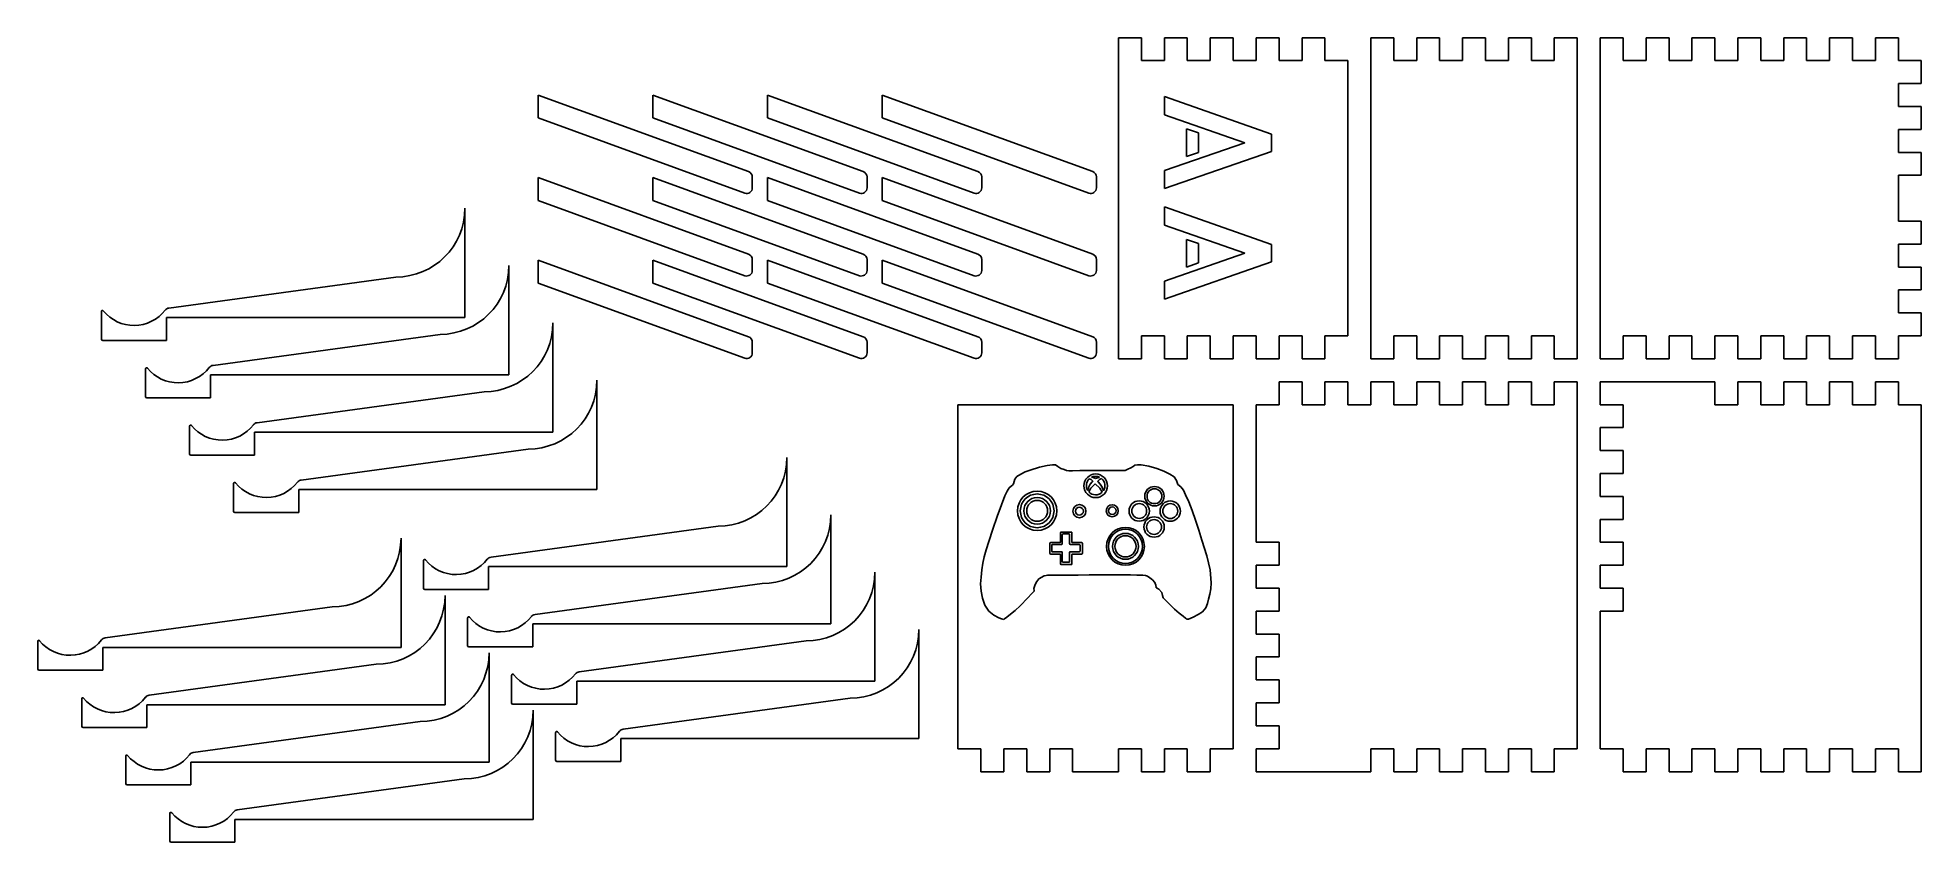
# Model space of a CAD drawing. Extents: x -45.1 to -4, y -5.8 to 11.7.
import ezdxf

# ---------------------------------------------------------------- set-up
doc = ezdxf.new("R2010")
doc.units = 0
doc.header["$MEASUREMENT"] = 0
doc.layers.add('VISIBLE', color=7, linetype='CONTINUOUS')

msp = doc.modelspace()

# ---------------------------------------------------------------- linework, layer by layer
at = {"layer": 'VISIBLE'}
for p, q in [((-21.5, 11.75), (-21.5, 4.75)), ((-21, 11.75), (-21.5, 11.75)), ((-21, 11.25), (-21, 11.75)), ((-20.5, 11.75), (-20.5, 11.25)), ((-20, 11.75), (-20.5, 11.75)), ((-20, 11.25), (-20, 11.75)), ((-19.5, 11.75), (-19.5, 11.25)), ((-19, 11.75), (-19.5, 11.75)), ((-19, 11.25), (-19, 11.75)), ((-18.5, 11.75), (-18.5, 11.25)), ((-18, 11.75), (-18.5, 11.75)), ((-18, 11.25), (-18, 11.75)), ((-17.5, 11.75), (-17.5, 11.25)), ((-17, 11.75), (-17.5, 11.75)), ((-17, 11.25), (-17, 11.75)), ((-16, 11.75), (-16, 4.75)), ((-16, 11.75), (-15.5, 11.75)), ((-15.5, 11.25), (-15.5, 11.75)), ((-15, 11.75), (-14.5, 11.75)), ((-15, 11.25), (-15, 11.75)), ((-14.5, 11.25), (-14.5, 11.75)), ((-14, 11.75), (-13.5, 11.75)), ((-14, 11.25), (-14, 11.75)), ((-13.5, 11.25), (-13.5, 11.75)), ((-13, 11.75), (-12.5, 11.75)), ((-13, 11.25), (-13, 11.75)), ((-12.5, 11.25), (-12.5, 11.75)), ((-12, 11.75), (-11.5, 11.75)), ((-12, 11.25), (-12, 11.75)), ((-11.5, 11.75), (-11.5, 4.75)), ((-11, 11.75), (-10.5, 11.75)), ((-11, 11.75), (-11, 4.75)), ((-10.5, 11.75), (-10.5, 11.25)), ((-10, 11.25), (-10, 11.75)), ((-10, 11.75), (-9.5, 11.75)), ((-9.5, 11.75), (-9.5, 11.25)), ((-9, 11.25), (-9, 11.75)), ((-9, 11.75), (-8.5, 11.75)), ((-8.5, 11.75), (-8.5, 11.25)), ((-8, 11.25), (-8, 11.75)), ((-8, 11.75), (-7.5, 11.75)), ((-7.5, 11.75), (-7.5, 11.25)), ((-7, 11.75), (-6.5, 11.75)), ((-7, 11.25), (-7, 11.75)), ((-6.5, 11.75), (-6.5, 11.25)), ((-6, 11.25), (-6, 11.75)), ((-6, 11.75), (-5.5, 11.75)), ((-5.5, 11.75), (-5.5, 11.25)), ((-5, 11.25), (-5, 11.75)), ((-5, 11.75), (-4.5, 11.75)), ((-4.5, 11.75), (-4.5, 11.25)), ((-20.5, 11.25), (-21, 11.25)), ((-19.5, 11.25), (-20, 11.25)), ((-18.5, 11.25), (-19, 11.25)), ((-17.5, 11.25), (-18, 11.25)), ((-16.5, 11.25), (-17, 11.25)), ((-16.5, 11.25), (-16.5, 5.25)), ((-15.5, 11.25), (-15, 11.25)), ((-14.5, 11.25), (-14, 11.25)), ((-13.5, 11.25), (-13, 11.25)), ((-12.5, 11.25), (-12, 11.25)), ((-10.5, 11.25), (-10, 11.25)), ((-9.5, 11.25), (-9, 11.25)), ((-8.5, 11.25), (-8, 11.25)), ((-7.5, 11.25), (-7, 11.25)), ((-6.5, 11.25), (-6, 11.25)), ((-5.5, 11.25), (-5, 11.25)), ((-4.5, 11.25), (-4, 11.25)), ((-4, 11.25), (-4, 10.75)), ((-4, 10.75), (-4.5, 10.75)), ((-4.5, 10.75), (-4.5, 10.25)), ((-34.15, 10.5), (-34.15, 10)), ((-34.15, 10.5), (-29.563, 8.83)), ((-31.65, 10.5), (-31.65, 10)), ((-31.65, 10.5), (-27.063, 8.83)), ((-29.15, 10.5), (-29.15, 10)), ((-29.15, 10.5), (-24.563, 8.83)), ((-26.65, 10.5), (-26.65, 10)), ((-26.65, 10.5), (-22.063, 8.83)), ((-20.5, 10.468), (-18.164, 9.649)), ((-20.5, 10.071), (-20.5, 10.468)), ((-34.15, 10), (-29.647, 8.361)), ((-31.65, 10), (-27.147, 8.361)), ((-29.15, 10), (-24.647, 8.361)), ((-26.65, 10), (-22.147, 8.361)), ((-18.748, 9.459), (-20.5, 10.071)), ((-4.5, 10.25), (-4, 10.25)), ((-4, 10.25), (-4, 9.75)), ((-20.5, 8.852), (-18.748, 9.459)), ((-20.015, 9.763), (-19.757, 9.674)), ((-20.015, 9.157), (-20.015, 9.763)), ((-19.757, 9.674), (-19.757, 9.249)), ((-18.164, 9.649), (-18.164, 9.271)), ((-4, 9.75), (-4.5, 9.75)), ((-4.5, 9.75), (-4.5, 9.25)), ((-18.164, 9.271), (-20.5, 8.459)), ((-19.757, 9.249), (-20.015, 9.157)), ((-4.5, 9.25), (-4, 9.25)), ((-4, 9.25), (-4, 8.75)), ((-34.15, 8.7), (-34.15, 8.2)), ((-34.15, 8.7), (-29.563, 7.03)), ((-31.65, 8.7), (-31.65, 8.2)), ((-31.65, 8.7), (-27.063, 7.03)), ((-29.482, 8.715), (-29.482, 8.477)), ((-29.15, 8.7), (-29.15, 8.2)), ((-29.15, 8.7), (-24.563, 7.03)), ((-26.982, 8.715), (-26.982, 8.477)), ((-26.65, 8.7), (-26.65, 8.2)), ((-26.65, 8.7), (-22.063, 7.03)), ((-24.482, 8.715), (-24.482, 8.477)), ((-21.982, 8.715), (-21.982, 8.477)), ((-20.5, 8.459), (-20.5, 8.852)), ((-4, 8.75), (-4.5, 8.75)), ((-4.5, 7.75), (-4.5, 8.75)), ((-35.75, 6.532), (-35.75, 8.032)), ((-34.15, 8.2), (-29.647, 6.561)), ((-31.65, 8.2), (-27.147, 6.561)), ((-29.15, 8.2), (-24.647, 6.561)), ((-26.65, 8.2), (-22.147, 6.561)), ((-20.5, 8.059), (-18.164, 7.24)), ((-20.5, 7.662), (-20.5, 8.059)), ((-18.748, 7.049), (-20.5, 7.662)), ((-4, 7.75), (-4.5, 7.75)), ((-4, 7.25), (-4, 7.75)), ((-35.75, 5.65), (-35.75, 7.15)), ((-20.5, 6.443), (-18.748, 7.049)), ((-20.015, 7.354), (-19.757, 7.265)), ((-20.015, 6.748), (-20.015, 7.354)), ((-19.757, 7.265), (-19.757, 6.84)), ((-18.164, 7.24), (-18.164, 6.862)), ((-4.5, 7.25), (-4, 7.25)), ((-4.5, 6.75), (-4.5, 7.25)), ((-34.79, 5.282), (-34.79, 6.782)), ((-34.15, 6.9), (-29.563, 5.23)), ((-34.15, 6.9), (-34.15, 6.4)), ((-31.65, 6.9), (-31.65, 6.4)), ((-31.65, 6.9), (-27.063, 5.23)), ((-29.482, 6.915), (-29.482, 6.677)), ((-29.15, 6.9), (-29.15, 6.4)), ((-29.15, 6.9), (-24.563, 5.23)), ((-26.982, 6.915), (-26.982, 6.677)), ((-26.65, 6.9), (-26.65, 6.4)), ((-26.65, 6.9), (-22.063, 5.23)), ((-24.482, 6.915), (-24.482, 6.677)), ((-21.982, 6.915), (-21.982, 6.677)), ((-18.164, 6.862), (-20.5, 6.05)), ((-19.757, 6.84), (-20.015, 6.748)), ((-4, 6.75), (-4.5, 6.75)), ((-4, 6.25), (-4, 6.75)), ((-37.25, 6.532), (-42.198, 5.857)), ((-34.15, 6.4), (-29.647, 4.761)), ((-31.65, 6.4), (-27.147, 4.761)), ((-29.15, 6.4), (-24.647, 4.761)), ((-26.65, 6.4), (-22.147, 4.761)), ((-20.5, 6.05), (-20.5, 6.443)), ((-4.5, 5.75), (-4.5, 6.25)), ((-4.5, 6.25), (-4, 6.25)), ((-43.67, 5.781), (-43.67, 5.18)), ((-34.79, 4.4), (-34.79, 5.9)), ((-4, 5.75), (-4.5, 5.75)), ((-4, 5.25), (-4, 5.75)), ((-42.25, 5.15), (-42.25, 5.65)), ((-42.25, 5.65), (-37.25, 5.65)), ((-42.25, 5.15), (-42.25, 5.65)), ((-42.25, 5.65), (-42.25, 5.15)), ((-37.25, 5.65), (-35.75, 5.65)), ((-33.83, 4.032), (-33.83, 5.532)), ((-43.64, 5.15), (-42.25, 5.15)), ((-36.29, 5.282), (-41.238, 4.607)), ((-29.482, 5.115), (-29.482, 4.877)), ((-26.982, 5.115), (-26.982, 4.877)), ((-24.482, 5.115), (-24.482, 4.877)), ((-21.982, 5.115), (-21.982, 4.877)), ((-20.5, 5.25), (-21, 5.25)), ((-21, 5.25), (-21, 4.75)), ((-20.5, 4.75), (-20.5, 5.25)), ((-19.5, 5.25), (-20, 5.25)), ((-20, 5.25), (-20, 4.75)), ((-19.5, 4.75), (-19.5, 5.25)), ((-19, 5.25), (-19, 4.75)), ((-18.5, 5.25), (-19, 5.25)), ((-18.5, 4.75), (-18.5, 5.25)), ((-17.5, 5.25), (-18, 5.25)), ((-18, 5.25), (-18, 4.75)), ((-17.5, 4.75), (-17.5, 5.25)), ((-16.5, 5.25), (-17, 5.25)), ((-17, 5.25), (-17, 4.75)), ((-15.5, 5.25), (-15.5, 4.75)), ((-15.5, 5.25), (-15, 5.25)), ((-15, 5.25), (-15, 4.75)), ((-14.5, 5.25), (-14.5, 4.75)), ((-14.5, 5.25), (-14, 5.25)), ((-14, 5.25), (-14, 4.75)), ((-13.5, 5.25), (-13.5, 4.75)), ((-13.5, 5.25), (-13, 5.25)), ((-13, 5.25), (-13, 4.75)), ((-12.5, 5.25), (-12.5, 4.75)), ((-12.5, 5.25), (-12, 5.25)), ((-12, 5.25), (-12, 4.75)), ((-10.5, 5.25), (-10, 5.25)), ((-10.5, 4.75), (-10.5, 5.25)), ((-10, 5.25), (-10, 4.75)), ((-9.5, 5.25), (-9, 5.25)), ((-9.5, 4.75), (-9.5, 5.25)), ((-9, 5.25), (-9, 4.75)), ((-8.5, 5.25), (-8, 5.25)), ((-8.5, 4.75), (-8.5, 5.25)), ((-8, 5.25), (-8, 4.75)), ((-7.5, 5.25), (-7, 5.25)), ((-7.5, 4.75), (-7.5, 5.25)), ((-7, 5.25), (-7, 4.75)), ((-6.5, 4.75), (-6.5, 5.25)), ((-6.5, 5.25), (-6, 5.25)), ((-6, 5.25), (-6, 4.75)), ((-5.5, 4.75), (-5.5, 5.25)), ((-5.5, 5.25), (-5, 5.25)), ((-5, 5.25), (-5, 4.75)), ((-4.5, 4.75), (-4.5, 5.25)), ((-4.5, 5.25), (-4, 5.25)), ((-42.71, 4.531), (-42.71, 3.93)), ((-33.83, 3.15), (-33.83, 4.65)), ((-21, 4.75), (-21.5, 4.75)), ((-20, 4.75), (-20.5, 4.75)), ((-19, 4.75), (-19.5, 4.75)), ((-18, 4.75), (-18.5, 4.75)), ((-17, 4.75), (-17.5, 4.75)), ((-16, 4.75), (-15.5, 4.75)), ((-15, 4.75), (-14.5, 4.75)), ((-14, 4.75), (-13.5, 4.75)), ((-13, 4.75), (-12.5, 4.75)), ((-12, 4.75), (-11.5, 4.75)), ((-11, 4.75), (-10.5, 4.75)), ((-10, 4.75), (-9.5, 4.75)), ((-9, 4.75), (-8.5, 4.75)), ((-8, 4.75), (-7.5, 4.75)), ((-7, 4.75), (-6.5, 4.75)), ((-6, 4.75), (-5.5, 4.75)), ((-5, 4.75), (-4.5, 4.75)), ((-41.29, 4.4), (-41.29, 3.9)), ((-41.29, 4.4), (-36.29, 4.4)), ((-41.29, 3.9), (-41.29, 4.4)), ((-41.29, 3.9), (-41.29, 4.4)), ((-36.29, 4.4), (-34.79, 4.4)), ((-32.87, 2.782), (-32.87, 4.282)), ((-18, 3.75), (-18, 4.25)), ((-18, 4.25), (-17.5, 4.25)), ((-17.5, 4.25), (-17.5, 3.75)), ((-17, 4.25), (-16.5, 4.25)), ((-17, 3.75), (-17, 4.25)), ((-16.5, 4.25), (-16.5, 3.75)), ((-16, 4.25), (-15.5, 4.25)), ((-16, 3.75), (-16, 4.25)), ((-15.5, 4.25), (-15.5, 3.75)), ((-15, 3.75), (-15, 4.25)), ((-15, 4.25), (-14.5, 4.25)), ((-14.5, 4.25), (-14.5, 3.75)), ((-14, 3.75), (-14, 4.25)), ((-14, 4.25), (-13.5, 4.25)), ((-13.5, 4.25), (-13.5, 3.75)), ((-13, 3.75), (-13, 4.25)), ((-13, 4.25), (-12.5, 4.25)), ((-12.5, 4.25), (-12.5, 3.75)), ((-12, 4.25), (-11.5, 4.25)), ((-12, 3.75), (-12, 4.25)), ((-11.5, -3.75), (-11.5, 4.25)), ((-11, 4.25), (-11, 3.75)), ((-8.5, 4.25), (-11, 4.25)), ((-8.5, 4.25), (-8.5, 3.75)), ((-8, 4.25), (-8, 3.75)), ((-7.5, 4.25), (-8, 4.25)), ((-7.5, 4.25), (-7.5, 3.75)), ((-7, 4.25), (-7, 3.75)), ((-6.5, 4.25), (-7, 4.25)), ((-6.5, 4.25), (-6.5, 3.75)), ((-6, 4.25), (-6, 3.75)), ((-5.5, 4.25), (-6, 4.25)), ((-5.5, 4.25), (-5.5, 3.75)), ((-4.5, 4.25), (-5, 4.25)), ((-5, 4.25), (-5, 3.75)), ((-4.5, 4.25), (-4.5, 3.75)), ((-42.68, 3.9), (-41.29, 3.9)), ((-35.33, 4.032), (-40.278, 3.357)), ((-25, 3.75), (-19, 3.75)), ((-25, -3.75), (-25, 3.75)), ((-19, -3.75), (-19, 3.75)), ((-18.5, 3.75), (-18.5, 0.75)), ((-18.5, 3.75), (-18, 3.75)), ((-17.5, 3.75), (-17, 3.75)), ((-16.5, 3.75), (-16, 3.75)), ((-15.5, 3.75), (-15, 3.75)), ((-14.5, 3.75), (-14, 3.75)), ((-13.5, 3.75), (-13, 3.75)), ((-12.5, 3.75), (-12, 3.75)), ((-11, 3.75), (-10.5, 3.75)), ((-10.5, 3.75), (-10.5, 3.25)), ((-8.5, 3.75), (-8, 3.75)), ((-7.5, 3.75), (-7, 3.75)), ((-6.5, 3.75), (-6, 3.75)), ((-5.5, 3.75), (-5, 3.75)), ((-4.5, 3.75), (-4, 3.75)), ((-4, 3.75), (-4, -4.25)), ((-32.87, 1.9), (-32.87, 3.4)), ((-41.75, 3.281), (-41.75, 2.68)), ((-40.33, 3.15), (-35.33, 3.15)), ((-40.33, 2.65), (-40.33, 3.15)), ((-40.33, 2.65), (-40.33, 3.15)), ((-40.33, 3.15), (-40.33, 2.65)), ((-35.33, 3.15), (-33.83, 3.15)), ((-11, 3.25), (-11, 2.75)), ((-10.5, 3.25), (-11, 3.25)), ((-41.72, 2.65), (-40.33, 2.65)), ((-34.37, 2.782), (-39.318, 2.107)), ((-28.73, 1.102), (-28.73, 2.602)), ((-11, 2.75), (-10.5, 2.75)), ((-10.5, 2.75), (-10.5, 2.25)), ((-23.787, 2.027), (-23.758, 2.126)), ((-23.758, 2.126), (-23.718, 2.181)), ((-23.718, 2.181), (-23.632, 2.238)), ((-23.632, 2.238), (-23.535, 2.283)), ((-23.535, 2.283), (-23.424, 2.326)), ((-23.424, 2.326), (-23.223, 2.389)), ((-23.223, 2.389), (-23.057, 2.424)), ((-23.057, 2.424), (-22.937, 2.438)), ((-22.937, 2.438), (-22.87, 2.436)), ((-22.87, 2.436), (-22.824, 2.402)), ((-22.824, 2.402), (-22.755, 2.36)), ((-22.755, 2.36), (-22.681, 2.334)), ((-22.681, 2.334), (-22.633, 2.315)), ((-22.633, 2.315), (-22.586, 2.309)), ((-22.586, 2.309), (-22.501, 2.311)), ((-22.501, 2.311), (-22.346, 2.315)), ((-22.346, 2.315), (-22.124, 2.317)), ((-22.094, 2.118), (-22.135, 2.135)), ((-22.124, 2.317), (-21.957, 2.316)), ((-22.116, 2.016), (-22.073, 2.07)), ((-22.066, 2.092), (-22.094, 2.118)), ((-22.054, 2.159), (-22.089, 2.167)), ((-22.073, 2.07), (-22.064, 2.076)), ((-22.061, 2.083), (-22.066, 2.092)), ((-22.064, 2.076), (-22.062, 2.078)), ((-22.062, 2.078), (-22.061, 2.078)), ((-22.061, 2.08), (-22.061, 2.083)), ((-22.061, 2.078), (-22.061, 2.08)), ((-22.004, 2.139), (-22.054, 2.159)), ((-22.005, 2.139), (-21.953, 2.158)), ((-21.957, 2.316), (-21.79, 2.316)), ((-21.953, 2.158), (-21.915, 2.17)), ((-21.951, 2.079), (-21.95, 2.082)), ((-21.951, 2.077), (-21.951, 2.079)), ((-21.951, 2.076), (-21.951, 2.077)), ((-21.95, 2.076), (-21.951, 2.076)), ((-21.95, 2.082), (-21.944, 2.091)), ((-21.948, 2.075), (-21.95, 2.076)), ((-21.94, 2.067), (-21.948, 2.075)), ((-21.944, 2.091), (-21.912, 2.12)), ((-21.897, 2.016), (-21.94, 2.067)), ((-21.912, 2.12), (-21.868, 2.141)), ((-21.79, 2.316), (-21.636, 2.315)), ((-21.636, 2.315), (-21.508, 2.313)), ((-21.508, 2.313), (-21.418, 2.312)), ((-21.418, 2.312), (-21.376, 2.312)), ((-21.376, 2.312), (-21.352, 2.318)), ((-21.352, 2.318), (-21.294, 2.341)), ((-21.294, 2.341), (-21.228, 2.373)), ((-21.228, 2.373), (-21.183, 2.404)), ((-21.183, 2.404), (-21.144, 2.428)), ((-21.144, 2.428), (-21.086, 2.441)), ((-21.086, 2.441), (-21.004, 2.439)), ((-21.004, 2.439), (-20.836, 2.408)), ((-20.836, 2.408), (-20.668, 2.358)), ((-20.668, 2.358), (-20.511, 2.3)), ((-20.511, 2.3), (-20.38, 2.237)), ((-20.38, 2.237), (-20.288, 2.18)), ((-20.288, 2.18), (-20.234, 2.098)), ((-20.234, 2.098), (-20.204, 2.012)), ((-11, 2.25), (-11, 1.75)), ((-10.5, 2.25), (-11, 2.25)), ((-40.79, 2.031), (-40.79, 1.43)), ((-39.37, 1.9), (-39.37, 1.4)), ((-39.37, 1.9), (-34.37, 1.9)), ((-39.37, 1.4), (-39.37, 1.9)), ((-39.37, 1.4), (-39.37, 1.9)), ((-34.37, 1.9), (-32.87, 1.9)), ((-28.73, 0.22), (-28.73, 1.72)), ((-24.05, 1.568), (-23.976, 1.761)), ((-23.976, 1.761), (-23.928, 1.864)), ((-23.928, 1.864), (-23.883, 1.934)), ((-23.883, 1.934), (-23.839, 1.974)), ((-23.839, 1.974), (-23.809, 1.994)), ((-23.809, 1.994), (-23.787, 2.027)), ((-22.172, 1.882), (-22.152, 1.948)), ((-22.152, 1.948), (-22.116, 2.016)), ((-22.101, 1.928), (-22.145, 1.847)), ((-22.007, 2.027), (-22.101, 1.928)), ((-22.007, 2.027), (-21.908, 1.933)), ((-21.908, 1.933), (-21.858, 1.84)), ((-21.856, 1.949), (-21.897, 2.016)), ((-21.83, 1.874), (-21.856, 1.949)), ((-20.204, 2.012), (-20.139, 1.956)), ((-20.139, 1.956), (-20.085, 1.887)), ((-20.085, 1.887), (-20.036, 1.783)), ((-20.036, 1.783), (-19.97, 1.631)), ((-11, 1.75), (-10.5, 1.75)), ((-10.5, 1.75), (-10.5, 1.25)), ((-40.76, 1.4), (-39.37, 1.4)), ((-27.77, -0.148), (-27.77, 1.352)), ((-24.24, 1.038), (-24.142, 1.316)), ((-24.142, 1.316), (-24.05, 1.568)), ((-19.97, 1.631), (-19.897, 1.444)), ((-19.897, 1.444), (-19.823, 1.235)), ((-19.823, 1.235), (-19.751, 1.015)), ((-11, 1.25), (-11, 0.75)), ((-10.5, 1.25), (-11, 1.25)), ((-37.14, -0.658), (-37.14, 0.842)), ((-30.23, 1.102), (-35.178, 0.427)), ((-24.329, 0.771), (-24.24, 1.038)), ((-22.765, 0.958), (-22.765, 0.758)), ((-22.75, 0.974), (-22.53, 0.974)), ((-22.725, 0.916), (-22.725, 0.717)), ((-22.71, 0.931), (-22.581, 0.931)), ((-22.566, 0.916), (-22.566, 0.717)), ((-22.515, 0.958), (-22.515, 0.758)), ((-19.751, 1.015), (-19.682, 0.796)), ((-27.77, -1.03), (-27.77, 0.47)), ((-24.456, 0.295), (-24.428, 0.432)), ((-24.428, 0.432), (-24.388, 0.583)), ((-24.388, 0.583), (-24.329, 0.771)), ((-22.995, 0.508), (-22.995, 0.728)), ((-22.78, 0.743), (-22.98, 0.743)), ((-22.78, 0.493), (-22.98, 0.493)), ((-22.954, 0.558), (-22.954, 0.687)), ((-22.74, 0.702), (-22.939, 0.702)), ((-22.74, 0.543), (-22.939, 0.543)), ((-22.765, 0.478), (-22.765, 0.278)), ((-22.725, 0.528), (-22.725, 0.329)), ((-22.566, 0.528), (-22.566, 0.329)), ((-22.352, 0.702), (-22.551, 0.702)), ((-22.352, 0.543), (-22.551, 0.543)), ((-22.515, 0.478), (-22.515, 0.278)), ((-22.3, 0.743), (-22.5, 0.743)), ((-22.3, 0.493), (-22.5, 0.493)), ((-22.337, 0.558), (-22.337, 0.687)), ((-22.285, 0.508), (-22.285, 0.728)), ((-19.682, 0.796), (-19.575, 0.453)), ((-19.575, 0.453), (-19.501, 0.149)), ((-18, 0.75), (-18.5, 0.75)), ((-18, 0.25), (-18, 0.75)), ((-11, 0.75), (-10.5, 0.75)), ((-10.5, 0.75), (-10.5, 0.25)), ((-36.65, 0.351), (-36.65, -0.25)), ((-35.23, -0.28), (-35.23, 0.22)), ((-35.23, -0.28), (-35.23, 0.22)), ((-35.23, 0.22), (-30.23, 0.22)), ((-35.23, 0.22), (-35.23, -0.28)), ((-30.23, 0.22), (-28.73, 0.22)), ((-26.81, -1.398), (-26.81, 0.102)), ((-24.496, -0.007), (-24.479, 0.148)), ((-24.479, 0.148), (-24.456, 0.295)), ((-23.121, 0.016), (-23.236, -0.048)), ((-23.079, 0.028), (-23.121, 0.016)), ((-23.051, 0.033), (-23.079, 0.028)), ((-23.039, 0.034), (-23.051, 0.033)), ((-22.996, 0.033), (-23.039, 0.034)), ((-22.913, 0.034), (-22.996, 0.033)), ((-22.795, 0.034), (-22.913, 0.034)), ((-22.605, 0.035), (-22.795, 0.034)), ((-22.75, 0.263), (-22.53, 0.263)), ((-22.71, 0.314), (-22.581, 0.314)), ((-22.381, 0.037), (-22.605, 0.035)), ((-22.137, 0.038), (-22.381, 0.037)), ((-21.759, 0.039), (-22.137, 0.038)), ((-21.407, 0.04), (-21.759, 0.039)), ((-21.237, 0.039), (-21.407, 0.04)), ((-21.097, 0.037), (-21.237, 0.039)), ((-20.972, 0.034), (-21.097, 0.037)), ((-20.908, 0.028), (-20.972, 0.034)), ((-20.868, 0.01), (-20.908, 0.028)), ((-20.817, -0.023), (-20.868, 0.01)), ((-19.501, 0.149), (-19.481, -0.134)), ((-18.5, 0.25), (-18, 0.25)), ((-18.5, -0.25), (-18.5, 0.25)), ((-11, 0.25), (-11, -0.25)), ((-10.5, 0.25), (-11, 0.25)), ((-37.14, -1.54), (-37.14, -0.04)), ((-36.62, -0.28), (-35.23, -0.28)), ((-36.18, -1.908), (-36.18, -0.408)), ((-29.27, -0.148), (-34.218, -0.823)), ((-24.505, -0.152), (-24.496, -0.007)), ((-24.496, -0.316), (-24.505, -0.152)), ((-24.467, -0.468), (-24.496, -0.316)), ((-23.398, -0.374), (-23.48, -0.464)), ((-23.348, -0.321), (-23.398, -0.374)), ((-23.342, -0.316), (-23.348, -0.321)), ((-23.333, -0.212), (-23.343, -0.255)), ((-23.343, -0.255), (-23.339, -0.297)), ((-23.338, -0.313), (-23.342, -0.316)), ((-23.339, -0.297), (-23.337, -0.309)), ((-23.337, -0.309), (-23.338, -0.313)), ((-23.313, -0.168), (-23.333, -0.212)), ((-23.28, -0.106), (-23.313, -0.168)), ((-23.236, -0.048), (-23.28, -0.106)), ((-20.758, -0.071), (-20.817, -0.023)), ((-20.71, -0.129), (-20.758, -0.071)), ((-20.684, -0.187), (-20.71, -0.129)), ((-20.681, -0.232), (-20.684, -0.187)), ((-20.681, -0.238), (-20.681, -0.232)), ((-20.681, -0.239), (-20.681, -0.238)), ((-20.681, -0.238), (-20.681, -0.238)), ((-20.68, -0.239), (-20.681, -0.239)), ((-20.679, -0.239), (-20.68, -0.239)), ((-20.67, -0.241), (-20.679, -0.239)), ((-20.618, -0.273), (-20.67, -0.241)), ((-20.557, -0.344), (-20.618, -0.273)), ((-20.538, -0.406), (-20.557, -0.344)), ((-20.536, -0.429), (-20.538, -0.406)), ((-19.51, -0.382), (-19.535, -0.489)), ((-19.49, -0.264), (-19.51, -0.382)), ((-19.481, -0.134), (-19.49, -0.264)), ((-18, -0.25), (-18.5, -0.25)), ((-18, -0.75), (-18, -0.25)), ((-11, -0.25), (-10.5, -0.25)), ((-10.5, -0.25), (-10.5, -0.75)), ((-38.64, -0.658), (-43.588, -1.333)), ((-26.81, -2.28), (-26.81, -0.78)), ((-24.414, -0.619), (-24.467, -0.468)), ((-24.324, -0.749), (-24.414, -0.619)), ((-24.22, -0.841), (-24.324, -0.749)), ((-23.853, -0.818), (-23.933, -0.88)), ((-23.754, -0.736), (-23.853, -0.818)), ((-23.647, -0.638), (-23.754, -0.736)), ((-23.48, -0.464), (-23.647, -0.638)), ((-20.536, -0.437), (-20.536, -0.429)), ((-20.536, -0.44), (-20.536, -0.437)), ((-20.536, -0.441), (-20.536, -0.44)), ((-20.536, -0.44), (-20.536, -0.44)), ((-20.536, -0.44), (-20.536, -0.44)), ((-20.536, -0.442), (-20.536, -0.441)), ((-20.536, -0.441), (-20.536, -0.441)), ((-20.536, -0.441), (-20.536, -0.441)), ((-20.523, -0.457), (-20.536, -0.442)), ((-20.465, -0.519), (-20.523, -0.457)), ((-20.378, -0.609), (-20.465, -0.519)), ((-20.276, -0.707), (-20.378, -0.609)), ((-20.178, -0.792), (-20.276, -0.707)), ((-20.094, -0.857), (-20.178, -0.792)), ((-19.671, -0.763), (-19.764, -0.826)), ((-19.598, -0.676), (-19.671, -0.763)), ((-19.562, -0.586), (-19.598, -0.676)), ((-19.535, -0.489), (-19.562, -0.586)), ((-18.5, -0.75), (-18, -0.75)), ((-18.5, -1.25), (-18.5, -0.75)), ((-11, -0.75), (-11, -3.75)), ((-10.5, -0.75), (-11, -0.75)), ((-35.69, -0.899), (-35.69, -1.5)), ((-34.27, -1.03), (-29.27, -1.03)), ((-34.27, -1.53), (-34.27, -1.03)), ((-34.27, -1.53), (-34.27, -1.03)), ((-34.27, -1.03), (-34.27, -1.53)), ((-29.27, -1.03), (-27.77, -1.03)), ((-25.85, -2.648), (-25.85, -1.148)), ((-24.108, -0.899), (-24.22, -0.841)), ((-24.05, -0.919), (-24.108, -0.899)), ((-24.022, -0.927), (-24.05, -0.919)), ((-24, -0.931), (-24.022, -0.927)), ((-23.994, -0.928), (-24, -0.931)), ((-23.984, -0.918), (-23.994, -0.928)), ((-23.933, -0.88), (-23.984, -0.918)), ((-20.037, -0.901), (-20.094, -0.857)), ((-20.018, -0.92), (-20.037, -0.901)), ((-20.015, -0.926), (-20.018, -0.92)), ((-20.011, -0.93), (-20.015, -0.926)), ((-20.008, -0.93), (-20.011, -0.93)), ((-20, -0.929), (-20.008, -0.93)), ((-19.972, -0.922), (-20, -0.929)), ((-19.871, -0.881), (-19.972, -0.922)), ((-19.764, -0.826), (-19.871, -0.881)), ((-45.06, -1.409), (-45.06, -2.01)), ((-43.64, -2.04), (-43.64, -1.54)), ((-43.64, -2.04), (-43.64, -1.54)), ((-43.64, -1.54), (-38.64, -1.54)), ((-43.64, -1.54), (-43.64, -2.04)), ((-38.64, -1.54), (-37.14, -1.54)), ((-36.18, -2.79), (-36.18, -1.29)), ((-35.66, -1.53), (-34.27, -1.53)), ((-28.31, -1.398), (-33.258, -2.073)), ((-18, -1.25), (-18.5, -1.25)), ((-18, -1.75), (-18, -1.25)), ((-45.03, -2.04), (-43.64, -2.04)), ((-37.68, -1.908), (-42.628, -2.583)), ((-35.22, -3.158), (-35.22, -1.658)), ((-25.85, -3.53), (-25.85, -2.03)), ((-18.5, -2.25), (-18.5, -1.75)), ((-18.5, -1.75), (-18, -1.75)), ((-34.73, -2.149), (-34.73, -2.75)), ((-33.31, -2.28), (-33.31, -2.78)), ((-33.31, -2.28), (-28.31, -2.28)), ((-33.31, -2.78), (-33.31, -2.28)), ((-33.31, -2.78), (-33.31, -2.28)), ((-28.31, -2.28), (-26.81, -2.28)), ((-18, -2.25), (-18.5, -2.25)), ((-18, -2.75), (-18, -2.25)), ((-44.1, -2.659), (-44.1, -3.26)), ((-42.68, -2.79), (-42.68, -3.29)), ((-42.68, -3.29), (-42.68, -2.79)), ((-42.68, -3.29), (-42.68, -2.79)), ((-42.68, -2.79), (-37.68, -2.79)), ((-37.68, -2.79), (-36.18, -2.79)), ((-35.22, -4.04), (-35.22, -2.54)), ((-34.7, -2.78), (-33.31, -2.78)), ((-27.35, -2.648), (-32.298, -3.323)), ((-18.5, -2.75), (-18, -2.75)), ((-18.5, -3.25), (-18.5, -2.75)), ((-36.72, -3.158), (-41.668, -3.833)), ((-34.26, -4.408), (-34.26, -2.908)), ((-18, -3.25), (-18.5, -3.25)), ((-18, -3.75), (-18, -3.25)), ((-44.07, -3.29), (-42.68, -3.29)), ((-33.77, -3.399), (-33.77, -4)), ((-32.35, -4.03), (-32.35, -3.53)), ((-32.35, -4.03), (-32.35, -3.53)), ((-32.35, -3.53), (-27.35, -3.53)), ((-32.35, -3.53), (-32.35, -4.03)), ((-27.35, -3.53), (-25.85, -3.53)), ((-43.14, -3.909), (-43.14, -4.51)), ((-41.72, -4.54), (-41.72, -4.04)), ((-41.72, -4.04), (-36.72, -4.04)), ((-41.72, -4.54), (-41.72, -4.04)), ((-41.72, -4.04), (-41.72, -4.54)), ((-36.72, -4.04), (-35.22, -4.04)), ((-34.26, -5.29), (-34.26, -3.79)), ((-33.74, -4.03), (-32.35, -4.03)), ((-25, -3.75), (-24.5, -3.75)), ((-24.5, -3.75), (-24.5, -4.25)), ((-24, -3.75), (-23.5, -3.75)), ((-24, -4.25), (-24, -3.75)), ((-23.5, -3.75), (-23.5, -4.25)), ((-23, -4.25), (-23, -3.75)), ((-23, -3.75), (-22.5, -3.75)), ((-22.5, -3.75), (-22.5, -4.25)), ((-21.5, -3.75), (-21.5, -4.25)), ((-21, -3.75), (-21.5, -3.75)), ((-21, -4.25), (-21, -3.75)), ((-20, -3.75), (-20.5, -3.75)), ((-20.5, -3.75), (-20.5, -4.25)), ((-20, -4.25), (-20, -3.75)), ((-19, -3.75), (-19.5, -3.75)), ((-19.5, -3.75), (-19.5, -4.25)), ((-18.5, -3.75), (-18, -3.75)), ((-18.5, -4.25), (-18.5, -3.75)), ((-16, -4.25), (-16, -3.75)), ((-16, -3.75), (-15.5, -3.75)), ((-15.5, -4.25), (-15.5, -3.75)), ((-15, -4.25), (-15, -3.75)), ((-15, -3.75), (-14.5, -3.75)), ((-14.5, -4.25), (-14.5, -3.75)), ((-14, -4.25), (-14, -3.75)), ((-14, -3.75), (-13.5, -3.75)), ((-13.5, -4.25), (-13.5, -3.75)), ((-13, -3.75), (-12.5, -3.75)), ((-13, -4.25), (-13, -3.75)), ((-12.5, -4.25), (-12.5, -3.75)), ((-12, -3.75), (-11.5, -3.75)), ((-12, -4.25), (-12, -3.75)), ((-11, -3.75), (-10.5, -3.75)), ((-10.5, -3.75), (-10.5, -4.25)), ((-10, -3.75), (-9.5, -3.75)), ((-10, -4.25), (-10, -3.75)), ((-9.5, -3.75), (-9.5, -4.25)), ((-9, -3.75), (-8.5, -3.75)), ((-9, -4.25), (-9, -3.75)), ((-8.5, -3.75), (-8.5, -4.25)), ((-8, -3.75), (-7.5, -3.75)), ((-8, -4.25), (-8, -3.75)), ((-7.5, -3.75), (-7.5, -4.25)), ((-7, -3.75), (-6.5, -3.75)), ((-7, -4.25), (-7, -3.75)), ((-6.5, -3.75), (-6.5, -4.25)), ((-6, -4.25), (-6, -3.75)), ((-6, -3.75), (-5.5, -3.75)), ((-5.5, -3.75), (-5.5, -4.25)), ((-5, -4.25), (-5, -3.75)), ((-5, -3.75), (-4.5, -3.75)), ((-4.5, -3.75), (-4.5, -4.25)), ((-35.76, -4.408), (-40.708, -5.083)), ((-24.5, -4.25), (-24, -4.25)), ((-23.5, -4.25), (-23, -4.25)), ((-22.5, -4.25), (-22, -4.25)), ((-21.5, -4.25), (-22, -4.25)), ((-20.5, -4.25), (-21, -4.25)), ((-19.5, -4.25), (-20, -4.25)), ((-18.5, -4.25), (-16, -4.25)), ((-15.5, -4.25), (-15, -4.25)), ((-14.5, -4.25), (-14, -4.25)), ((-13.5, -4.25), (-13, -4.25)), ((-12.5, -4.25), (-12, -4.25)), ((-10.5, -4.25), (-10, -4.25)), ((-9.5, -4.25), (-9, -4.25)), ((-8.5, -4.25), (-8, -4.25)), ((-7.5, -4.25), (-7, -4.25)), ((-6.5, -4.25), (-6, -4.25)), ((-5.5, -4.25), (-5, -4.25)), ((-4.5, -4.25), (-4, -4.25)), ((-43.11, -4.54), (-41.72, -4.54)), ((-42.18, -5.159), (-42.18, -5.76)), ((-40.76, -5.79), (-40.76, -5.29)), ((-40.76, -5.79), (-40.76, -5.29)), ((-40.76, -5.29), (-40.76, -5.79)), ((-40.76, -5.29), (-35.76, -5.29)), ((-35.76, -5.29), (-34.26, -5.29)), ((-42.15, -5.79), (-40.76, -5.79))]:
    msp.add_line(p, q, dxfattribs=at)
for centre, radius in [((-21.997, 1.981), 0.258), ((-23.273, 1.436), 0.427), ((-23.273, 1.436), 0.367), ((-23.273, 1.436), 0.292), ((-23.273, 1.436), 0.228), ((-21.049, 1.432), 0.222), ((-20.716, 1.755), 0.212), ((-20.716, 1.755), 0.162), ((-20.372, 1.431), 0.222), ((-22.352, 1.429), 0.142), ((-22.352, 1.429), 0.086), ((-21.636, 1.438), 0.132), ((-21.636, 1.438), 0.0819), ((-21.049, 1.432), 0.162), ((-20.725, 1.084), 0.222), ((-20.725, 1.084), 0.162), ((-20.372, 1.431), 0.162), ((-21.348, 0.662), 0.412), ((-21.348, 0.662), 0.372), ((-21.348, 0.662), 0.282), ((-21.348, 0.662), 0.232)]:
    msp.add_circle(centre, radius, dxfattribs=at)
for centre, radius, start, end in [((-29.605, 8.715), 0.123, 0, 69.9999), ((-27.105, 8.715), 0.123, 0, 69.9999), ((-24.605, 8.715), 0.123, 0, 69.9999), ((-22.105, 8.715), 0.123, 0, 69.9999), ((-29.605, 8.477), 0.123, 249.9999, 0), ((-27.105, 8.477), 0.123, 249.9999, 0), ((-24.605, 8.477), 0.123, 249.9999, 0), ((-22.105, 8.477), 0.123, 249.9999, 0), ((-37.25, 8.032), 1.5, 270, 0), ((-29.605, 6.915), 0.123, 0, 69.9999), ((-27.105, 6.915), 0.123, 0, 69.9999), ((-24.605, 6.915), 0.123, 0, 69.9999), ((-22.105, 6.915), 0.123, 0, 69.9999), ((-36.29, 6.782), 1.5, 270, 0), ((-29.605, 6.677), 0.123, 249.9999, 0), ((-27.105, 6.677), 0.123, 249.9999, 0), ((-24.605, 6.677), 0.123, 249.9999, 0), ((-22.105, 6.677), 0.123, 249.9999, 0), ((-43.647, 5.781), 0.0231, 39.0989, 180), ((-42.96, 6.339), 0.862, 219.0965, 322.199), ((-42.182, 5.735), 0.123, 97.7632, 142.1991), ((-35.33, 5.532), 1.5, 270, 0), ((-43.64, 5.18), 0.03, 180, 270), ((-29.605, 5.115), 0.123, 0, 69.9999), ((-27.105, 5.115), 0.123, 0, 69.9999), ((-24.605, 5.115), 0.123, 0, 69.9999), ((-22.105, 5.115), 0.123, 0, 69.9999), ((-42.687, 4.531), 0.0231, 39.0989, 180), ((-42, 5.089), 0.862, 219.0965, 322.199), ((-41.222, 4.485), 0.123, 97.7632, 142.1991), ((-29.605, 4.877), 0.123, 249.9999, 0), ((-27.105, 4.877), 0.123, 249.9999, 0), ((-24.605, 4.877), 0.123, 249.9999, 0), ((-22.105, 4.877), 0.123, 249.9999, 0), ((-34.37, 4.282), 1.5, 270, 0), ((-42.68, 3.93), 0.03, 180, 270), ((-41.727, 3.281), 0.0231, 39.0989, 180), ((-41.04, 3.839), 0.862, 219.0965, 322.199), ((-40.262, 3.235), 0.123, 97.7632, 142.1991), ((-41.72, 2.68), 0.03, 180, 270), ((-30.23, 2.602), 1.5, 270, 0), ((-40.767, 2.031), 0.0231, 39.0989, 180), ((-40.08, 2.589), 0.862, 219.0965, 322.199), ((-39.302, 1.985), 0.123, 97.7632, 142.1991), ((-21.998, 1.986), 0.202, 132.6704, 210.906), ((-21.998, 1.986), 0.202, 65.5873, 116.6845), ((-21.998, 1.986), 0.202, 326.4239, 49.7882), ((-21.998, 1.986), 0.202, 223.4389, 313.833), ((-40.76, 1.43), 0.03, 180, 270), ((-29.27, 1.352), 1.5, 270, 0), ((-38.64, 0.842), 1.5, 270, 0), ((-22.75, 0.958), 0.0151, 90, 180), ((-22.71, 0.916), 0.0151, 90, 180), ((-22.581, 0.916), 0.0151, 0, 90), ((-22.53, 0.958), 0.0151, 0, 90), ((-35.162, 0.305), 0.123, 97.7632, 142.1991), ((-22.98, 0.728), 0.0151, 90, 180), ((-22.98, 0.508), 0.0151, 180, 270), ((-22.939, 0.687), 0.0151, 90, 180), ((-22.939, 0.558), 0.0151, 180, 270), ((-22.78, 0.758), 0.0151, 270, 0), ((-22.78, 0.478), 0.0151, 0, 90), ((-22.74, 0.717), 0.0151, 270, 0), ((-22.74, 0.528), 0.0151, 0, 90), ((-22.551, 0.717), 0.0151, 180, 270), ((-22.551, 0.528), 0.0151, 90, 180), ((-22.5, 0.758), 0.0151, 180, 270), ((-22.5, 0.478), 0.0151, 90, 180), ((-22.352, 0.687), 0.0151, 0, 90), ((-22.352, 0.558), 0.0151, 270, 0), ((-22.3, 0.728), 0.0151, 0, 90), ((-22.3, 0.508), 0.0151, 270, 0), ((-36.627, 0.351), 0.0231, 39.0989, 180), ((-35.94, 0.909), 0.862, 219.0965, 322.199), ((-28.31, 0.102), 1.5, 270, 0), ((-22.75, 0.278), 0.0151, 180, 270), ((-22.71, 0.329), 0.0151, 180, 270), ((-22.581, 0.329), 0.0151, 270, 0), ((-22.53, 0.278), 0.0151, 270, 0), ((-37.68, -0.408), 1.5, 270, 0), ((-36.62, -0.25), 0.03, 180, 270), ((-35.667, -0.899), 0.0231, 39.0989, 180), ((-34.98, -0.341), 0.862, 219.0965, 322.199), ((-34.202, -0.945), 0.123, 97.7632, 142.1991), ((-27.35, -1.148), 1.5, 270, 0), ((-45.037, -1.409), 0.0231, 39.0989, 180), ((-44.35, -0.851), 0.862, 219.0965, 322.199), ((-43.572, -1.455), 0.123, 97.7632, 142.1991), ((-35.66, -1.5), 0.03, 180, 270), ((-45.03, -2.01), 0.03, 180, 270), ((-36.72, -1.658), 1.5, 270, 0), ((-34.707, -2.149), 0.0231, 39.0989, 180), ((-34.02, -1.591), 0.862, 219.0965, 322.199), ((-33.242, -2.195), 0.123, 97.7632, 142.1991), ((-44.077, -2.659), 0.0231, 39.0989, 180), ((-43.39, -2.101), 0.862, 219.0965, 322.199), ((-42.612, -2.705), 0.123, 97.7632, 142.1991), ((-34.7, -2.75), 0.03, 180, 270), ((-44.07, -3.26), 0.03, 180, 270), ((-35.76, -2.908), 1.5, 270, 0), ((-33.747, -3.399), 0.0231, 39.0989, 180), ((-33.06, -2.841), 0.862, 219.0965, 322.199), ((-32.282, -3.445), 0.123, 97.7632, 142.1991), ((-43.117, -3.909), 0.0231, 39.0989, 180), ((-42.43, -3.351), 0.862, 219.0965, 322.199), ((-41.652, -3.955), 0.123, 97.7632, 142.1991), ((-33.74, -4), 0.03, 180, 270), ((-43.11, -4.51), 0.03, 180, 270), ((-42.157, -5.159), 0.0231, 39.0989, 180), ((-41.47, -4.601), 0.862, 219.0965, 322.199), ((-40.692, -5.205), 0.123, 97.7632, 142.1991), ((-42.15, -5.76), 0.03, 180, 270)]:
    msp.add_arc(centre, radius, start, end, dxfattribs=at)

doc.saveas('drawing.dxf')
